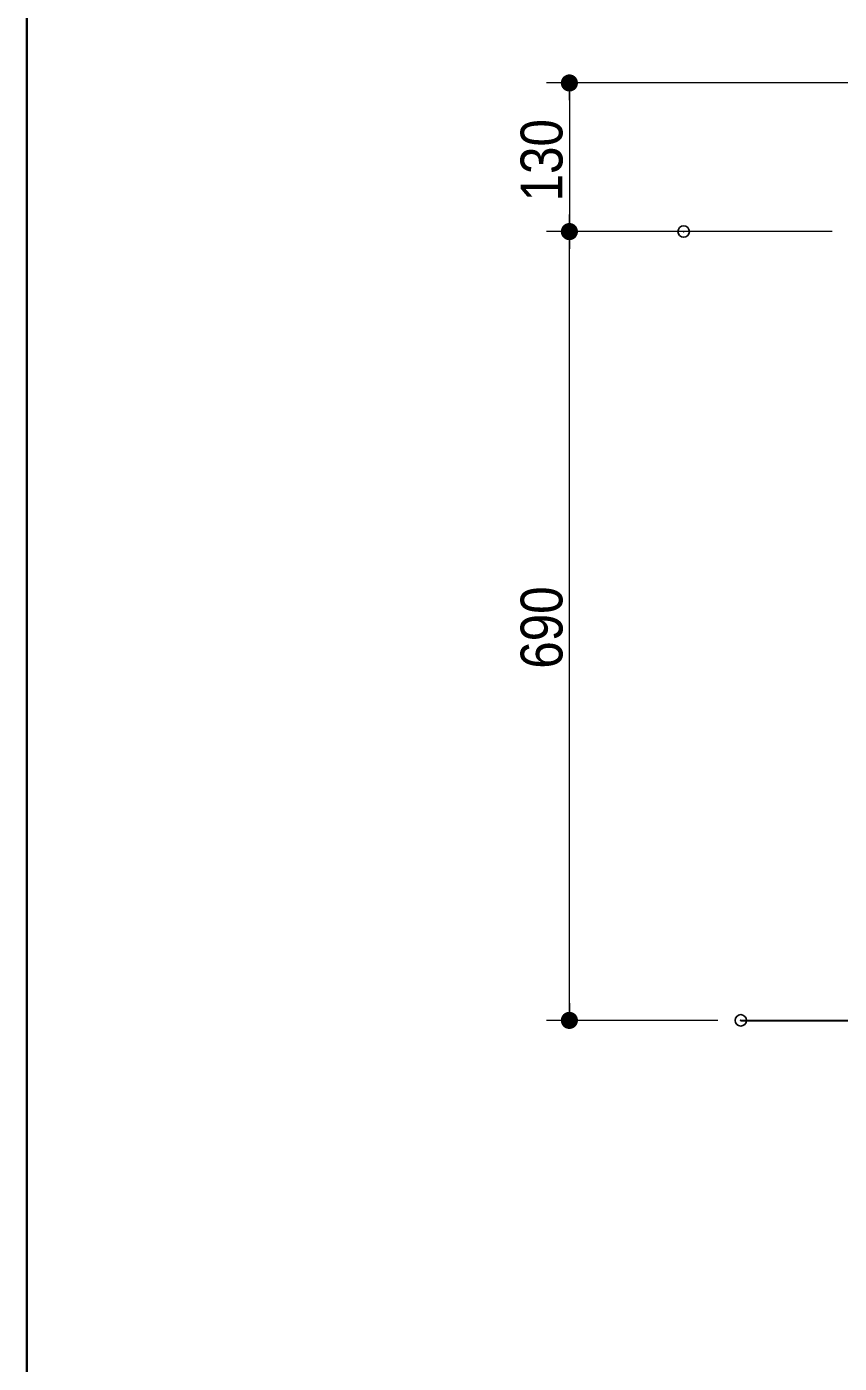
# Model space of a CAD drawing. Units: millimetres, scale not verified. Extents: x -6062 to 6062, y -3045 to 3045.
# Drawn here: x -5788 to -5076, y -1970 to -801 of the extents above; entities that cross this region are included whole.
import ezdxf
from ezdxf.enums import TextEntityAlignment as Align

# ---------------------------------------------------------------- set-up
doc = ezdxf.new("R2010")
doc.units = ezdxf.units.MM
doc.header["$LTSCALE"] = 20
doc.header["$PDMODE"] = 32
doc.header["$PDSIZE"] = 10
for name, color, linetype, lineweight in [('0-0_1図面枠', 7, 'Continuous', 20), ('0-2_2寸法-1', 7, 'Continuous', 15), ('0-3_0', 7, 'Continuous', 25), ('0-7_5ボウル・キャビネット', 7, 'Continuous', 15)]:
    doc.layers.add(name, color=color, linetype=linetype, lineweight=lineweight)
doc.layers.add('0-4_Defpoints', color=7, linetype='Continuous')
doc.styles.add('ＭＳ Ｐゴシック', font='')
doc.styles.get('ＭＳ Ｐゴシック').set_extended_font_data('MS PGothic')

# ---------------------------------------------------------------- blocks, each defined once
blk = doc.blocks.new('_Dot')
at = {"layer": '0-3_0'}
blk.add_line((-10, 0), (-20, 0), dxfattribs=at)
for points in [[(0, 0), (-10, 0), (-9.92, 1.25)], [(0, 0), (-9.92, -1.25), (-10, 0)], [(0, 0), (-9.92, 1.25), (-9.69, 2.49)], [(0, 0), (-9.69, -2.49), (-9.92, -1.25)], [(0, 0), (-9.69, 2.49), (-9.3, 3.68)], [(0, 0), (-9.3, -3.68), (-9.69, -2.49)], [(0, 0), (-9.3, 3.68), (-8.76, 4.82)], [(0, 0), (-8.76, -4.82), (-9.3, -3.68)], [(0, 0), (-8.76, 4.82), (-8.09, 5.88)], [(0, 0), (-8.09, -5.88), (-8.76, -4.82)], [(0, 0), (-8.09, 5.88), (-7.29, 6.85)], [(0, 0), (-7.29, -6.85), (-8.09, -5.88)], [(0, 0), (-7.29, 6.85), (-6.37, 7.71)], [(0, 0), (-6.37, -7.71), (-7.29, -6.85)], [(0, 0), (-6.37, 7.71), (-5.36, 8.44)], [(0, 0), (-5.36, -8.44), (-6.37, -7.71)], [(0, 0), (-5.36, 8.44), (-4.26, 9.05)], [(0, 0), (-4.26, -9.05), (-5.36, -8.44)], [(0, 0), (-4.26, 9.05), (-3.09, 9.51)], [(0, 0), (-3.09, -9.51), (-4.26, -9.05)], [(0, 0), (-3.09, 9.51), (-1.87, 9.82)], [(0, 0), (-1.87, -9.82), (-3.09, -9.51)], [(0, 0), (-1.87, 9.82), (-0.63, 9.98)], [(0, 0), (-0.63, -9.98), (-1.87, -9.82)], [(0, 0), (-0.63, 9.98), (0.63, 9.98)], [(0, 0), (0.63, -9.98), (-0.63, -9.98)], [(0, 0), (0.63, 9.98), (1.87, 9.82)], [(0, 0), (1.87, 9.82), (3.09, 9.51)], [(0, 0), (3.09, 9.51), (4.26, 9.05)], [(0, 0), (4.26, 9.05), (5.36, 8.44)], [(0, 0), (5.36, 8.44), (6.37, 7.71)], [(0, 0), (6.37, 7.71), (7.29, 6.85)], [(0, 0), (7.29, 6.85), (8.09, 5.88)], [(0, 0), (8.09, 5.88), (8.76, 4.82)], [(0, 0), (8.76, 4.82), (9.3, 3.68)], [(0, 0), (9.3, 3.68), (9.69, 2.49)], [(0, 0), (9.69, 2.49), (9.92, 1.25)], [(0, 0), (9.92, 1.25), (10, 0)], [(0, 0), (1.87, -9.82), (0.63, -9.98)], [(0, 0), (3.09, -9.51), (1.87, -9.82)], [(0, 0), (4.26, -9.05), (3.09, -9.51)], [(0, 0), (5.36, -8.44), (4.26, -9.05)], [(0, 0), (6.37, -7.71), (5.36, -8.44)], [(0, 0), (7.29, -6.85), (6.37, -7.71)], [(0, 0), (8.09, -5.88), (7.29, -6.85)], [(0, 0), (8.76, -4.82), (8.09, -5.88)], [(0, 0), (9.3, -3.68), (8.76, -4.82)], [(0, 0), (9.69, -2.49), (9.3, -3.68)], [(0, 0), (9.92, -1.25), (9.69, -2.49)], [(0, 0), (10, 0), (9.92, -1.25)]]:
    blk.add_solid(points, dxfattribs=at)
blk = doc.blocks.new('グループ-2')
at = {"layer": '0-0_1図面枠', "lineweight": 35}
blk.add_lwpolyline([(-80000, 55400), (80000, 55400), (80000, -55400), (-80000, -55400)], close=True, dxfattribs=at)

msp = doc.modelspace()

# ---------------------------------------------------------------- linework, layer by layer
at = {"layer": '0-2_2寸法-1'}
for p, q in [((-4982.5, -850), (-5332.5, -850)), ((-5312.5, -865.01), (-5312.5, -964.99)), ((-5082.5, -980), (-5332.5, -980)), ((-5232.5, -980), (-5332.5, -980)), ((-5312.5, -1654.99), (-5312.5, -995.01)), ((-5182.5, -1670), (-5332.5, -1670))]:
    msp.add_line(p, q, dxfattribs=at)
at = {"layer": '0-4_Defpoints'}
for p in [(-5312.5, -980), (-5312.5, -980), (-5212.5, -980), (-5162.5, -1670)]:
    msp.add_point(p, dxfattribs=at)
at = {"layer": '0-7_5ボウル・キャビネット', "lineweight": 30}
msp.add_line((-5162.5, -1670), (-4212.5, -1670), dxfattribs=at)

# ---------------------------------------------------------------- block references
at = {"layer": '0-0_1図面枠', "xscale": 0.05, "yscale": 0.05}
msp.add_blockref('グループ-2', (-1787.5, 0), dxfattribs=at)
at = {"layer": '0-2_2寸法-1', "xscale": 0.7503418, "yscale": 0.7503418}
for p, rotation in [((-5312.5, -850), 90), ((-5312.5, -980), 270), ((-5312.5, -980), 90), ((-5312.5, -1670), 270)]:
    msp.add_blockref('_Dot', p, dxfattribs=dict(at, rotation=rotation))

# ---------------------------------------------------------------- texts
at = {"layer": '0-2_2寸法-1', "style": 'ＭＳ Ｐゴシック', "width": 0.9}
for s, p in [('130', (-5307.54, -953.61)), ('690', (-5307.54, -1362.38))]:
    msp.add_text(s, height=36.66, rotation=90, dxfattribs=at).set_placement(p, align=Align.BOTTOM_LEFT)

doc.saveas('drawing.dxf')
